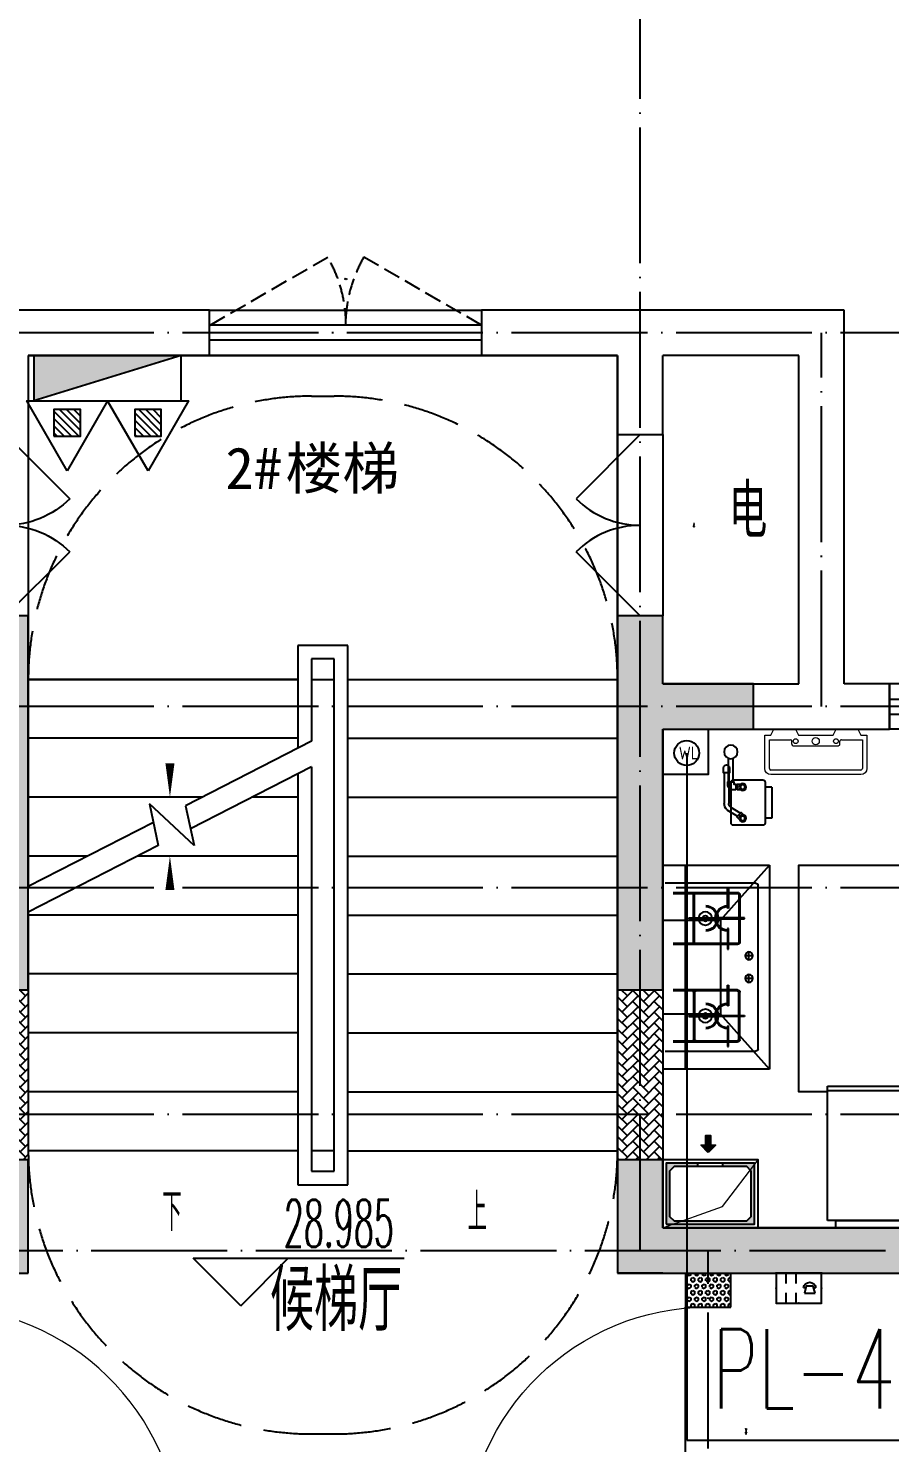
# Model space of a CAD drawing. Extents: x 27938 to 1507990, y 110129 to 923079.
# Drawn here: x 864117 to 867918, y 371475 to 377717 of the extents above; entities that cross this region are included whole.
import ezdxf
from ezdxf.enums import TextEntityAlignment as Align

# ---------------------------------------------------------------- set-up
doc = ezdxf.new("R2010")
doc.units = 0
doc.header["$LTSCALE"] = 1000
doc.header["$MEASUREMENT"] = 0
doc.linetypes.add('DASH', pattern=[0.35, 0.25, -0.1])
doc.linetypes.add('DOTE', pattern=[2.4200000000000004, 2, -0.2, 0.02, -0.2])
for name, color, linetype in [('AH-FURNITURE', 1, 'Continuous'), ('COLUMN', 9, 'Continuous'), ('DIM_ELEV', 3, 'Continuous'), ('DIM_SYMB', 3, 'Continuous'), ('DIM_餐饮排水', 31, 'Continuous'), ('DOTE', 1, 'Continuous'), ('EQUIP-安防', 3, 'Continuous'), ('EQUIP_消火栓', 7, 'Continuous'), ('EQUIP_消防', 7, 'Continuous'), ('IP-bath&kitchen-JOHNSON', 4, 'Continuous'), ('LVTRY', 6, 'Continuous'), ('PUB_HATCH', 8, 'Continuous'), ('PUB_TEXT', 4, 'Continuous'), ('STAIR', 2, 'Continuous'), ('VPIPE-中水', 122, 'Continuous'), ('VPIPE-餐饮排水', 41, 'P'), ('WALL', 9, 'Continuous'), ('WINDOW', 4, 'Continuous'), ('WINDOW_TEXT', 7, 'Continuous'), ('保温', 6, 'Continuous'), ('建筑-排气道', 9, 'Continuous')]:
    doc.layers.add(name, color=color, linetype=linetype)
doc.layers.add('平面-空调预留孔', color=173, linetype='Continuous', lineweight=15)
doc.layers.add('立面-洞口示意', color=152, linetype='Continuous', lineweight=13)
doc.styles.add('_TCH_DIM', font='SIMPLEX.shx', dxfattribs={"width": 0.7, "bigfont": 'GBCBIG.shx'})
doc.styles.add('_TCH_WINDOW', font='SIMPLEX.shx', dxfattribs={"width": 0.7, "height": 3.5, "bigfont": 'GBCBIG.shx'})
doc.styles.add('_TEL_DIM', font='SIMPLEX', dxfattribs={"width": 0.8, "height": 3.5, "bigfont": 'HZTXT'})
doc.styles.add('_TWT_SERIAL', font='SIMPLEX', dxfattribs={"width": 0.8, "height": 3.5, "bigfont": 'HZTXT'})
doc.styles.add('DIM_FONT', font='SIMPLEX.shx', dxfattribs={"width": 0.56})
doc.styles.get("Standard").update_dxf_attribs({"font": 'gbenor.shx', "bigfont": 'gbcbig.shx'})
doc.styles.add('黑体', font='simhei.ttf')
doc.linetypes.add('P', pattern='A,3,-0.2,["P",Standard,S=0.25,R=0,X=-0.1,Y=-0.115],-0.2', length=3.4)
pattern_1 = [(45, (0, 0), (0, 47.41575231924514), [100.584, -33.528]), (135, (23.70786, 23.70786), (3.05311331771918e-15, 47.41575231924513), [100.584, -33.528])]

# ---------------------------------------------------------------- blocks, each defined once
blk = doc.blocks.new('GDGDGDSDA')
at = {"layer": 'DOTE', "color": 0, "linetype": 'DOTE', "ltscale": 0.3}
for p, q in [((458234.8193122006, 370058.6020862635), (458234.8193122008, 376108.3318260653)), ((471334.8193115436, 374108.3318260653), (417334.819312298, 374108.3318260653)), ((459034.8193122006, 372458.3318262678), (459034.8193122008, 374108.3318260652)), ((471334.8193115436, 372458.3318262678), (417334.819312298, 372458.3318262678)), ((471334.8193115436, 371658.3318203397), (417334.819312298, 371658.3318203398)), ((471334.8193115436, 370658.3318268224), (417334.819312298, 370658.3318268225)), ((417334.819312298, 370058.602097323), (471334.8193115436, 370058.6020517343)), ((458534.8200549022, 368458.3318260834), (458534.8200551667, 370058.3318260844))]:
    blk.add_line(p, q, dxfattribs=at)
blk = doc.blocks.new('rtyg7uyhg')
at = {"layer": 'LVTRY', "color": 0}
for p, q in [((193590.3031336021, 45458.1133254503), (193590.3030643982, 45069.47696181395)), ((194234.6213208837, 45488.79502889935), (193620.9849572473, 45488.79513816872)), ((194265.3030643982, 45069.47684161765), (194265.3031336021, 45458.113205254)), ((193682.3485790417, 45406.97694542356), (193887.8216881326, 45406.97690883528)), ((193896.3984467548, 45429.87059594441), (193857.5823896687, 45326.26016876537)), ((193875.2965560293, 45316.03289288385), (193945.6178257855, 45401.45376218002)), ((193925.7802168131, 45440.40881343969), (193940.0533153456, 45432.16822680717)), ((194111.8940335871, 45406.97686893496), (194173.2576699507, 45406.97685800815)), ((193620.9848935069, 45130.84059271414), (193620.9849317512, 45345.61331998683)), ((193857.5823896687, 45326.26016876537), (193875.2965560293, 45316.03289288385)), ((194009.6212953876, 45345.61325078298), (194009.6212571432, 45130.84052351015)), ((194050.5303480524, 45130.84051622554), (194050.5303862967, 45345.61324349836)), ((194234.6212953876, 45345.61321071758), (194234.6212571432, 45130.84048344476)), ((193948.2576098526, 45069.47689807355), (193682.3485189436, 45069.47694542356)), ((194173.2576098526, 45069.47685800816), (194111.893973489, 45069.47686893508)), ((193620.9848771165, 45038.79513816872), (194234.621240753, 45038.79502889935))]:
    blk.add_line(p, q, dxfattribs=at)
for centre, radius in [((193866.4394935961, 45437.65873082454), 20.45454545454545), ((193989.1667663234, 45437.6587089707), 20.45454545454545), ((194070.9849481416, 45437.65869440146), 20.45454545454545), ((193815.3030944472, 45238.22692174855), 25.56818181818182), ((194137.4621853563, 45238.2268643822), 25.56818181818182)]:
    blk.add_circle(centre, radius, dxfattribs=at)
for centre, radius, start, end in [((193620.9849517839, 45458.11331998683), 30.68181818181818, 89.99998979807194, 179.9999897972382), ((193915.5529409315, 45422.69466753349), 20.45454545454545, 59.99998980057491, 159.4623117970261), ((194234.6213154203, 45458.11321071746), 30.68181818181818, 359.9999897972382, 89.99998979807194), ((193682.3485681149, 45345.61330905991), 61.36363636363636, 89.99998979807194, 179.9999897972382), ((193929.8260394641, 45414.45408090108), 20.45454545454545, 320.5376677968172, 59.99998980057491), ((193948.2576590239, 45345.6132617099), 61.36363636363636, 359.9999897972382, 89.99998979807194), ((194111.8940226603, 45345.61323257144), 61.36363636363636, 89.99998979807194, 179.9999897972382), ((194173.2576590239, 45345.6132216445), 61.36363636363636, 359.9999897972382, 89.99998979807194), ((193682.3485298705, 45130.84058178721), 61.36363636363636, 179.9999897972382, 269.9999897980719), ((193948.2576207797, 45130.8405344372), 61.36363636363636, 269.9999897980719, 359.9999897972382), ((194111.893984416, 45130.84050529861), 61.36363636363636, 179.9999897972382, 269.9999897980719), ((194173.2576207797, 45130.84049437181), 61.36363636363636, 269.9999897980719, 359.9999897972382), ((193620.9848825799, 45069.47695635049), 30.68181818181818, 179.9999897972382, 269.9999897980719), ((194234.6212462163, 45069.47684708112), 30.68181818181818, 269.9999897980719, 359.9999897972382)]:
    blk.add_arc(centre, radius, start, end, dxfattribs=at)
at = {"layer": 'LVTRY', "color": 0, "style": 'DIM_FONT', "width": 0.8, "flags": 9}
for tag in ['XSIZE', 'YSIZE']:
    blk.add_attdef(tag, (193927.8031388824, 45487.7665121054), '', height=0.5, rotation=89.99998979807198, dxfattribs=at)
blk = doc.blocks.new('A$C60D053AF')
at = {"layer": 'AH-FURNITURE', "color": 0}
for p, q in [((232.5000007597264, -89.99999966996256), (128.2842720070621, -89.99999966996256)), ((232.5000007597264, -109.9999996698461), (128.2842720075278, -109.9999996699626)), ((192.50000075961, -70.99998518347275), (327.5735938884318, -70.99998518347275)), ((192.50000075961, -90.99998518347275), (327.5735938884318, -90.99998518347275)), ((245.0000007597264, -129.4999851834727), (245.0000007597264, -122.4999996698461)), ((265.0000007597264, -129.4999851834727), (265.0000007597264, -122.4999996698461)), ((341.7157295121578, -96.85784955974668), (370.0190303710988, -143.1611504186876)), ((355.8578651358839, -82.71571393602062), (384.1611659948248, -129.0190147949615)), ((255.0000007597264, -280.9999851834727), (255.0000007597264, -250.9999851834727)), ((255.0000007597264, -280.9999851834727), (393.0000007597264, -280.9999851834727)), ((393.0000007597264, -280.9999851834727), (393.0000007597264, -250.9999851834727))]:
    blk.add_line(p, q, dxfattribs=at)
for points in [[(170.00000075961, -67.99998518347275, 1), (170.00000075961, -93.99998518358916), (192.50000075961, -93.99998518347275), (192.50000075961, -67.99998518347275)], [(234.0000007597264, -250.9999851834727), (414.0000007597264, -250.9999851834727, 0.4142135623730951), (424.0000007597264, -240.9999851834727), (424.0000007597264, -110.9999851834727, 0.4142135623730951), (414.0000007597264, -100.9999851834727), (234.0000007597264, -100.9999851834727, 0.4142135623730951), (224.0000007597264, -110.9999851834727), (224.0000007597264, -240.9999851834727, 0.4142135623730951)], [(268.0000007597264, -122.4999996698461), (268.0000007597264, -106.9999996698461, 0.4142135623724265), (248.0000007597264, -86.99999966984615), (232.5000007597264, -86.99999966984615), (232.50000075961, -112.9999996698461), (242.0000007597264, -112.9999996698461), (242.0000007597264, -122.4999996698461)], [(242.0000007597264, -151.9999851834727, 1), (268.0000007597264, -151.9999851834727), (268.0000007597264, -129.4999851834727), (242.0000007597264, -129.4999851834727)], [(383.8076126043452, -161.1923733388539, 1), (402.192388915224, -142.8075970279751), (386.2824863384012, -126.8976944513852), (367.8977100276388, -145.282470762264)]]:
    blk.add_lwpolyline(points, format="xyb", close=True, dxfattribs=at)
for centre, radius in [((100.0000007598428, -99.99999967066105), 30), ((255.0000007597264, -151.9999851834727), 15), ((255.0000007597264, -151.9999851834727), 10), ((393.0000007597264, -151.9999851834727), 15), ((393.0000007597264, -151.9999851834727), 10)]:
    blk.add_circle(centre, radius, dxfattribs=at)
for radius in [40, 20]:
    blk.add_arc((327.5735938884318, -110.9999851834727), radius, 45, 90, dxfattribs=at)
blk = doc.blocks.new('A-Kitchen-7')
at = {"layer": 'LVTRY', "color": 0}
for p, q in [((-518.6581278588565, 779.725278688129), (-7.244008776673581, 834.3051076843403)), ((-3.585880917788018, 810.5855355854728), (-515, 756.005706589378)), ((-29.12075551546877, 766.9560861630598), (-35.20590834700852, 806.4126680237241)), ((-7.244008776673581, 834.3051076843403), (-3.585880917788018, 810.5855355854728)), ((-515, 756.005706589378), (-518.6581278588565, 779.725278688129)), ((515, 756.005706589378), (-515, 756.005706589378)), ((-515, 756.005706589378), (-515, 40)), ((-485.6368437646597, 760.5342107040924), (-484.9384396369278, 756.005706589378)), ((-29.12075551543967, 766.9560861630598), (-112.0975807690556, 756.005706589378)), ((515, 780), (-5.820766091346741e-11, 780)), ((0, 756.005706589378), (-5.820766091346741e-11, 780)), ((515, 756.005706589378), (515, 780)), ((515, 40), (515, 756.005706589378)), ((-515, 40), (515, 40))]:
    blk.add_line(p, q, dxfattribs=at)
blk.add_lwpolyline([(-468.9430810984049, 40), (-468.9430810984049, 0), (468.9430810984049, 0), (468.9430810984632, 40)], close=True, dxfattribs=at)
blk = doc.blocks.new('*U41')
h = blk.add_hatch(color=0)
h.set_gradient(color1=(0, 0, 255), rotation=180, tint=1)
h.paths.add_polyline_path([(3.524958103184869e-15, -2.819966482547906e-15), (-6.350000000000009, -6.349999999999992), (-6.350000000000001, -2.159000000000014), (-15, -2.158999999999999), (-14.99999999999999, 2.159000000000044), (-6.349999999999993, 2.159000000000029), (-6.349999999999985, 6.350000000000009)])
at = {"color": 0, "linetype": 'Continuous'}
blk.add_lwpolyline([(3.524958103184869e-15, -2.819966482547906e-15), (-6.350000000000009, -6.349999999999992), (-6.350000000000001, -2.159000000000014), (-15, -2.158999999999999), (-14.99999999999999, 2.159000000000044), (-6.349999999999993, 2.159000000000029), (-6.349999999999985, 6.350000000000009)], close=True, dxfattribs=at)
blk = doc.blocks.new('sgrsefv')
at = {"layer": 'PUB_HATCH'}
blk.add_hatch(color=0, dxfattribs=at).paths.add_polyline_path([(1112933.294422049, 840916.328306399), (1112933.294422049, 840646.328306399), (1113073.294422049, 840646.328306399), (1113073.294422049, 840661.328306399), (1112968.294422049, 840661.328306399), (1112948.294422049, 840681.328306399), (1112948.294422049, 840881.328306399), (1112968.294422049, 840901.328306399), (1113288.294422049, 840901.328306399), (1113308.294422049, 840881.328306399), (1113308.294422049, 840681.328306399), (1113288.294422049, 840661.328306399), (1113183.294422049, 840661.328306399), (1113183.294422049, 840646.328306399), (1113323.294422049, 840646.328306399), (1113323.294422049, 840916.328306399)])
at = {"layer": 'LVTRY', "color": 0}
for p, q in [((1113073.294422049, 840661.328306399), (1113073.294422049, 840646.328306399)), ((1113183.294422049, 840661.328306399), (1113183.294422049, 840646.328306399))]:
    blk.add_line(p, q, dxfattribs=at)
for points in [[(1112918.294422049, 840931.328306399), (1113338.294422049, 840931.328306399), (1113338.294422049, 840631.328306399), (1112918.294422049, 840631.328306399)], [(1112933.294422049, 840916.328306399), (1113323.294422049, 840916.328306399), (1113323.294422049, 840646.328306399), (1112933.294422049, 840646.328306399)], [(1113288.294422049, 840661.328306399), (1112968.294422049, 840661.328306399), (1112948.294422049, 840681.328306399), (1112948.294422049, 840881.328306399), (1112968.294422049, 840901.328306399), (1113288.294422049, 840901.328306399), (1113308.294422049, 840881.328306399), (1113308.294422049, 840681.328306399), (1113288.294422049, 840661.328306399)]]:
    blk.add_lwpolyline(points, close=True, dxfattribs=at)
at = {"layer": '立面-洞口示意', "color": 0}
blk.add_lwpolyline([(1112918.294422049, 840931.328306399), (1113181.846359163, 840837.3789231421), (1113338.294422049, 840631.328306399)], dxfattribs=at)
at = {"layer": '建筑-排气道', "color": 8, "xscale": -5, "yscale": 5, "zscale": 5, "rotation": 270}
blk.add_blockref('*U41', (1113118.391369574, 840599.0160356248), dxfattribs=at)
blk = doc.blocks.new('FRSDFDGDGDRGDR')
at = {"layer": '平面-空调预留孔', "color": 0}
for p, q in [((699612.3179923807, 775043.9561356568), (699612.3179923807, 775441.1561356868)), ((699618.9179923869, 775447.756135683), (699746.3179923192, 775447.756135683)), ((699746.3179923192, 775447.756135683), (699746.3179923192, 775355.3561357355)), ((699719.9179922946, 775342.156135743), (699719.9179922946, 775142.9561356006)), ((699726.5179923008, 775348.7561357393), (699739.7179923131, 775348.7561357393)), ((699726.5179923008, 775136.3561356043), (699739.7179923131, 775136.3561356043)), ((699746.3179923192, 775129.7561356081), (699746.3179923192, 775037.3561356605)), ((699746.3179923192, 775037.3561356605), (699618.9179923869, 775037.3561356605))]:
    blk.add_line(p, q, dxfattribs=at)
blk.add_lwpolyline([(699766.1179923377, 775166.7161355871), (699792.5179923623, 775153.5161355946), (699792.5179923623, 775057.1561356493), (699766.1179923377, 775043.9561356568), (699766.1179923377, 775017.5561356718), (699618.9179923869, 775017.5561356718, -0.4142135623730951), (699592.5179923623, 775043.9561356568), (699592.5179923623, 775441.1561356868, -0.4142135623730951), (699618.9179923869, 775467.5561356718), (699766.1179923377, 775467.5561356718), (699766.1179923377, 775441.1561356868), (699792.5179923623, 775427.9561356943), (699792.5179923623, 775331.596135749), (699766.1179923377, 775318.3961357565)], format="xyb", close=True, dxfattribs=at)
for centre, radius in [((699739.7179923131, 775331.596135749), 10.55999999400228), ((699739.7179923131, 775243.1561357992), 15.83999999100342), ((699739.7179923131, 775153.5161355946), 10.55999999400228)]:
    blk.add_circle(centre, radius, dxfattribs=at)
for centre, radius, start, end in [((699618.917992382, 775441.1561356819), 6.600000001199078, 89.99999995997936, 179.9999999533093), ((699726.5179922959, 775342.1561357381), 6.600000001199078, 89.99999995997936, 179.9999999533093), ((699739.717992318, 775355.3561357405), 6.600000001206354, 269.9999999599793, 359.9999999533093), ((699726.5179922959, 775142.9561356056), 6.600000001199078, 180.0000000400206, 270.0000000533608), ((699739.717992318, 775129.7561356032), 6.600000001206354, 4.002063966804346e-08, 90.00000005336085), ((699618.917992382, 775043.9561356618), 6.600000001199078, 180.0000000400206, 270.0000000533608)]:
    blk.add_arc(centre, radius, start, end, dxfattribs=at)
blk = doc.blocks.new('GDGDRGDRGRD')
at = {"layer": 'LVTRY', "color": 0}
for p, q in [((430080.5498987493, 371515.3769317719), (429864.6097976839, 371758.3326651105)), ((430334.8192843065, 371758.3326651105), (429864.6097976839, 371758.3326651105)), ((429864.6097976839, 371758.3326651105), (429864.6097976839, 370858.3326651105)), ((430234.8192843063, 370858.3326651105), (430234.8192843063, 371758.3326651105)), ((429914.8192843065, 370948.3326651105), (429914.8192843065, 371668.3326651105)), ((429924.8192843065, 371678.3326651105), (430324.8192843065, 371678.3326651106)), ((430045.069284306, 371658.3326651107), (430045.069284306, 371568.3326651106)), ((430049.569284306, 371658.3326651107), (430045.069284306, 371658.3326651107)), ((430049.569284306, 371568.3326651106), (430049.569284306, 371658.3326651107)), ((430234.8192843063, 371668.3326651106), (430234.819284306, 370948.3326651105)), ((429994.8192843065, 371628.3326651106), (429994.8192843065, 371418.3326651106)), ((429999.8192843065, 371628.3326651106), (429999.8192843065, 371418.3326651106)), ((430289.8192843065, 371638.3326651107), (430004.8192843065, 371638.3326651106)), ((430289.8192843065, 371633.3326651107), (430004.8192843065, 371633.3326651106)), ((430194.8192843063, 371418.3326651106), (430194.8192843063, 371628.3326651107)), ((430199.8192843063, 371418.3326651106), (430199.8192843063, 371628.3326651107)), ((430045.069284306, 371568.3326651106), (430049.569284306, 371568.3326651106)), ((429974.8192843067, 371525.5826651108), (430102.3192843067, 371525.5826651108)), ((429974.8192843067, 371521.0826651108), (429974.8192843067, 371525.5826651108)), ((430102.3192843067, 371521.0826651108), (429974.8192843067, 371521.0826651108)), ((430045.069284306, 371388.3326651105), (430045.069284306, 371478.3326651106)), ((430045.069284306, 371478.3326651106), (430049.569284306, 371478.3326651106)), ((430049.569284306, 371478.3326651106), (430049.569284306, 371388.3326651105)), ((430334.8192843065, 371515.3769317719), (430080.5498987493, 371515.3769317719)), ((430080.5498987493, 371515.3769317719), (430080.5498987493, 371100.2783888946)), ((430219.819284306, 371525.5826651108), (430092.319284306, 371525.5826651108)), ((430092.319284306, 371525.5826651108), (430092.319284306, 371521.0826651108)), ((430092.319284306, 371521.0826651108), (430219.819284306, 371521.0826651108)), ((430102.3192843067, 371525.5826651108), (430102.3192843067, 371521.0826651108)), ((430219.819284306, 371521.0826651108), (430219.819284306, 371525.5826651108)), ((430234.8192843063, 371100.2783888946), (430234.8192843063, 371515.3769317719)), ((430004.8192843065, 371413.3326651106), (430289.8192843065, 371413.3326651106)), ((430004.8192843065, 371408.3326651106), (430289.8192843065, 371408.3326651106)), ((429935.4224806934, 371358.3326651105), (429974.2160879209, 371358.3326651105)), ((429954.8192843065, 371338.9358614974), (429954.8192843065, 371377.7294687249)), ((430049.569284306, 371388.3326651105), (430045.069284306, 371388.3326651105)), ((429954.8192843065, 371238.9358614974), (429954.8192843065, 371277.7294687249)), ((429935.4224806934, 371258.3326651105), (429974.2160879209, 371258.3326651105)), ((430045.069284306, 371228.3326651105), (430045.069284306, 371138.3326651105)), ((430049.569284306, 371228.3326651105), (430045.069284306, 371228.3326651105)), ((430049.569284306, 371138.3326651105), (430049.569284306, 371228.3326651105)), ((429994.8192843065, 370988.3326651105), (429994.8192843065, 371198.3326651105)), ((429999.8192843065, 370988.3326651105), (429999.8192843065, 371198.3326651105)), ((430004.8192843065, 371208.3326651105), (430289.8192843065, 371208.3326651105)), ((430004.8192843065, 371203.3326651105), (430289.8192843065, 371203.3326651105)), ((430194.8192843063, 371198.3326651105), (430194.8192843063, 370988.3326651104)), ((430199.8192843063, 371198.3326651105), (430199.8192843063, 370988.3326651104)), ((429864.6097976839, 370858.3326651105), (430080.5498987493, 371100.2783888946)), ((430102.3192843067, 371095.5826651102), (429974.8192843067, 371095.5826651102)), ((429974.8192843067, 371095.5826651102), (429974.8192843067, 371091.0826651102)), ((429974.8192843067, 371091.0826651102), (430102.3192843067, 371091.0826651102)), ((430045.069284306, 371138.3326651105), (430049.569284306, 371138.3326651105)), ((430080.5498987493, 371100.2783888946), (430334.8192843065, 371100.2783888946)), ((430092.319284306, 371091.0826651102), (430092.319284306, 371095.5826651102)), ((430092.319284306, 371095.5826651102), (430219.819284306, 371095.5826651102)), ((430219.819284306, 371091.0826651102), (430092.319284306, 371091.0826651102)), ((430102.3192843067, 371091.0826651102), (430102.3192843067, 371095.5826651102)), ((430219.819284306, 371095.5826651102), (430219.819284306, 371091.0826651102)), ((430045.069284306, 370958.3326651105), (430045.069284306, 371048.3326651105)), ((430045.069284306, 371048.3326651105), (430049.569284306, 371048.3326651105)), ((430049.569284306, 371048.3326651105), (430049.569284306, 370958.3326651105)), ((430289.8192843065, 370983.3326651104), (430004.8192843065, 370983.3326651105)), ((430289.8192843065, 370978.3326651104), (430004.8192843065, 370978.3326651105)), ((430324.8192843063, 370938.3326651105), (429924.8192843065, 370938.3326651105)), ((430049.569284306, 370958.3326651105), (430045.069284306, 370958.3326651105)), ((429864.6097976839, 370858.3326651105), (430334.8192843065, 370858.3326651105))]:
    blk.add_line(p, q, dxfattribs=at)
blk.add_lwpolyline([(429608.8200653884, 370758.3318186465), (429734.819284306, 370758.3318186465), (429734.8192843065, 371758.3324083135), (427634.8193110233, 371758.3326651104)], dxfattribs=at)
for centre, radius in [((430147.3192843065, 371523.3326651106), 29.7), ((430147.3192843065, 371523.3326651106), 11.7), ((429954.8192843065, 371358.3326651105), 16.99680361435897), ((429954.8192843065, 371258.3326651105), 16.99680361435897), ((430147.3192843065, 371093.3326651105), 29.7), ((430147.3192843065, 371093.3326651105), 11.7)]:
    blk.add_circle(centre, radius, dxfattribs=at)
for centre, radius, start, end in [((429924.8192843065, 371668.3326651105), 10, 90, 180), ((430224.8192843063, 371668.3326651106), 10, 0, 90), ((430004.8192843065, 371628.3326651106), 10, 90, 180), ((430004.8192843065, 371628.3326651106), 5, 90, 180), ((430189.8192843063, 371628.3326651107), 10, 0, 90), ((430189.8192843063, 371628.3326651107), 5, 0, 90), ((430047.3192843063, 371523.3326651106), 56.7, 2.274239184178576, 87.72576081585424), ((430047.3192843063, 371523.3326651106), 52.2, 2.470411041650347, 87.52958895835897), ((430147.3192843065, 371523.3326651106), 56.7, 92.27423918414576, 177.7257608158206), ((430147.3192843065, 371523.3326651106), 52.2, 92.47041104164106, 177.5295889583496), ((430047.3192843063, 371523.3326651106), 56.7, 272.2742391841458, 357.7257608158206), ((430047.3192843063, 371523.3326651106), 52.2, 272.4704110416411, 357.5295889583505), ((430147.3192843065, 371523.3326651106), 56.7, 182.2742391841786, 267.7257608158542), ((430147.3192843065, 371523.3326651106), 52.2, 182.4704110416495, 267.5295889583589), ((430004.8192843065, 371418.3326651106), 10, 180, 270), ((430004.8192843065, 371418.3326651106), 5, 180, 270), ((430189.8192843063, 371418.3326651106), 5, 270, 0), ((430189.8192843063, 371418.3326651106), 10, 270, 0), ((430004.8192843065, 371198.3326651105), 10, 90, 180), ((430004.8192843065, 371198.3326651105), 5, 90, 180), ((430189.8192843063, 371198.3326651105), 10, 0, 90), ((430189.8192843063, 371198.3326651105), 5, 0, 90), ((430047.3192843063, 371093.3326651105), 56.7, 2.274239184178576, 87.72576081585424), ((430047.3192843063, 371093.3326651105), 52.2, 2.470411041650347, 87.52958895835897), ((430047.3192843063, 371093.3326651105), 56.7, 272.2742391841458, 357.7257608158206), ((430047.3192843063, 371093.3326651105), 52.2, 272.4704110416411, 357.5295889583505), ((430147.3192843065, 371093.3326651105), 56.7, 92.27423918414576, 177.7257608158206), ((430147.3192843065, 371093.3326651105), 56.7, 182.2742391841786, 267.7257608158542), ((430147.3192843065, 371093.3326651105), 52.2, 92.47041104164106, 177.5295889583496), ((430147.3192843065, 371093.3326651105), 52.2, 182.4704110416495, 267.5295889583589), ((430004.8192843065, 370988.3326651105), 10, 180, 270), ((430004.8192843065, 370988.3326651105), 5, 180, 270), ((430189.8192843063, 370988.3326651104), 5, 270, 0), ((430189.8192843063, 370988.3326651104), 10, 270, 0), ((429924.8192843065, 370948.3326651105), 10, 180, 270), ((430224.819284306, 370948.3326651105), 10, 270, 0)]:
    blk.add_arc(centre, radius, start, end, dxfattribs=at)
at = {"color": 8, "xscale": -1, "rotation": 270}
blk.add_blockref('FRSDFDGDGDRGDR', (-345582.7355588751, -327434.1861710575), dxfattribs=at)
at = {"color": 8}
for name, p, rotation in [('A$C60D053AF', (430134.8190180612, 372358.3312170932), 270), ('sgrsefv', (1543253.11384424, 1211089.928272285), 180)]:
    blk.add_blockref(name, p, dxfattribs=dict(at, rotation=rotation))
at = {"color": 8, "xscale": -1}
blk.add_blockref('rtyg7uyhg', (622599.6224451121, 326769.5373516738), dxfattribs=at)
at = {"layer": 'LVTRY', "color": 8, "extrusion": (0, 0, -1), "xscale": -0.7999999999883585, "yscale": 0.7999999999883585, "zscale": -0.7999999999883585}
blk.add_blockref('A-Kitchen-7', (-429196.8200653944, 370158.6015610829), dxfattribs=at)
blk = doc.blocks.new('GFDGFSDFGD')
at = {"layer": 'PUB_HATCH'}
for points in [[(456616.6242655183, 374623.7242225614), (456616.6242654981, 373473.7248242935), (456816.624265223, 373473.7248242934), (456816.6242654804, 375123.7248242187), (456616.624265801, 375123.7248242187), (456616.6242662019, 374823.7242225614), (456216.6242662019, 374823.7242225614), (456216.6242662019, 374623.7242225614)], [(459616.6248536643, 374623.7242225614), (460016.6248529807, 374623.7242225614), (460016.6248529807, 374823.7242225614), (459616.6248529807, 374823.7242225614), (459616.6248533645, 375123.7248241485), (459416.6248537279, 375123.7248241486), (459416.6248539787, 373473.7248243818), (459616.6248536407, 373473.7248243819)], [(454816.4091137983, 372423.1719372816), (454816.6251555523, 372223.9949703271), (456816.6213764995, 372223.9953519432), (456816.6237901542, 372723.9945990114), (456616.6241849233, 372723.9945462113), (456616.6244225956, 372423.9929713549), (455016.6257646407, 372423.9946691427)], [(461416.8400053843, 372423.1719372816), (461216.6233545418, 372423.9946691427), (459616.624696587, 372423.9929713549), (459616.6249342076, 372723.9945463392), (459416.6253290299, 372723.9945991393), (459416.627742683, 372223.9953519432), (461416.6239636303, 372223.9949703271)]]:
    blk.add_hatch(color=256, dxfattribs=at).paths.add_polyline_path(points)
at = {"layer": 'COLUMN', "color": 6}
for p, q in [((456816.6242654804, 375123.7248242187), (456616.624265801, 375123.7248242187)), ((456816.624265223, 373473.7248242934), (456816.6242654804, 375123.7248242187)), ((459616.6248533645, 375123.7248241485), (459416.6248537279, 375123.7248241486)), ((459416.6248537279, 375123.7248241486), (459416.6248539787, 373473.7248243818)), ((459616.6248529807, 374823.7242225614), (459616.6248533645, 375123.7248241485)), ((460016.6248529807, 374823.7242225614), (459616.6248529807, 374823.7242225614)), ((460016.6248529807, 374623.7242225614), (460016.6248529807, 374823.7242225614)), ((459616.6248536643, 374623.7242225614), (460016.6248529807, 374623.7242225614)), ((459616.6248536407, 373473.7248243819), (459616.6248536643, 374623.7242225614)), ((456616.6242654981, 373473.7248242935), (456816.624265223, 373473.7248242934)), ((459416.6248539787, 373473.7248243818), (459616.6248536407, 373473.7248243819)), ((456816.6237901542, 372723.9945990114), (456616.6241849233, 372723.9945462113)), ((456816.6213764995, 372223.9953519432), (456816.6237901542, 372723.9945990114)), ((459616.6249342076, 372723.9945463392), (459416.6253290299, 372723.9945991393)), ((459416.6253290299, 372723.9945991393), (459416.627742683, 372223.9953519432)), ((459616.624696587, 372423.9929713549), (459616.6249342076, 372723.9945463392)), ((461216.6233545418, 372423.9946691427), (459616.624696587, 372423.9929713549)), ((454816.6251555523, 372223.9949703271), (456816.6213764995, 372223.9953519432)), ((459416.627742683, 372223.9953519432), (461416.6239636303, 372223.9949703271))]:
    blk.add_line(p, q, dxfattribs=at)
blk = doc.blocks.new('GDFGDGRD')
at = {"layer": '保温', "linetype": 'ByBlock', "ltscale": 10}
h = blk.add_hatch(dxfattribs=at)
h.set_pattern_fill('AR-HBONE', color=251, scale=55)
h.set_pattern_definition(pattern_1)
h.paths.add_polyline_path([(431616.5779368667, 372723.9109038315), (431816.5779205575, 372723.9109038315), (431816.6776084994, 373473.7241241197), (431616.6776248086, 373473.7243207647)])
h = blk.add_hatch(dxfattribs=at)
h.set_pattern_fill('AR-HBONE', color=251, scale=55)
h.set_pattern_definition(pattern_1)
h.paths.add_polyline_path([(434616.5794823848, 372723.9109038315), (434416.579498694, 372723.9109038315), (434416.4798107521, 373473.7241241197), (434616.4797944429, 373473.7243207647)])
at = {"layer": '保温', "linetype": 'Continuous', "ltscale": 10}
h = blk.add_hatch(dxfattribs=at)
h.set_pattern_fill('HEX', color=251, scale=10, angle=90, style=0)
h.set_pattern_definition([(90, (0, 0), (-16.49778, 1.010197673501861e-15), [9.525, -19.05]), (210, (0, 0), (8.248889999999996, -14.28749658604684), [9.525, -19.05]), (150, (5.83238038093927e-16, 9.525), (-8.248890000000003, -14.28749658604684), [9.525, -19.05])])
h.paths.add_polyline_path([(431316.5779580405, 372073.7248388497), (431516.5779417312, 372073.7248388497), (431516.6768560584, 372223.7247332454), (431316.6768723676, 372223.7249298903)])
blk = doc.blocks.new('$TwtSys$00000434')
for p, q in [((-0.5, 0.5), (-0.5, -0.5)), ((-0.5, -0.5), (0.5, 0.5)), ((0.5, 0.5), (-0.5, 0.5)), ((0.5, -0.5), (0.5, 0.5)), ((-0.5, -0.5), (0.5, -0.5))]:
    blk.add_line(p, q)
blk.add_solid([(0.5, -0.5), (0.5, 0.5), (-0.5, -0.5)])
blk = doc.blocks.new('$TwtSys$00000546')
h = blk.add_hatch()
h.set_pattern_fill('ANSI31', color=1, scale=200, style=0)
h.set_pattern_definition([(45, (-38543.80223862439, -6670.830405693208), (-17.67766952966369, 17.67766952966369), [])])
h.paths.add_polyline_path([(-64.92232553117356, 173.7449990885525), (64.922325531159, 173.7449990885525), (64.922325531159, 43.90034802621994), (-64.92232553117356, 43.90034802621994)])
at = {"color": 1}
for points in [[(0, 343.6163707387423), (-198.3870041439732, 0), (198.3870041439732, 0)], [(-64.92232553117356, 173.7449990885525), (64.922325531159, 173.7449990885525), (64.922325531159, 43.90034802621994), (-64.92232553117356, 43.90034802621994)]]:
    blk.add_lwpolyline(points, close=True, dxfattribs=at)
blk = doc.blocks.new('$equip$00002628')
at = {"linetype": 'Continuous'}
for p, q in [((-0.624999999998181, 0.4150000000045111), (0.625000000001819, 0.4150000000045111)), ((-0.624999999998181, -0.4150000000045111), (-0.624999999998181, 0.4150000000045111)), ((0.07074779736467462, 0.1292446097322681), (0.07074779736467462, 0.4150000000045111)), ((0.3500291924156045, 0.1292446097322681), (0.3500291924156045, 0.4150000000045111)), ((0.625000000001819, 0.4150000000045111), (0.625000000001819, -0.4150000000045111)), ((-0.4717313354612998, 0.009603462141967611), (-0.4090194958534994, 0.009603462141967611)), ((-0.4457289298279647, -0.1375965378647379), (-0.3945289298262651, 0.05760346212991863)), ((-0.3945289298262651, 0.05760346212991863), (-0.3945289298262651, 0.05760346212991863)), ((-0.3945289298262651, 0.05760346212991863), (-0.2057289298081741, 0.05760346212991863)), ((-0.2057289298081741, 0.05760346212991863), (-0.1545289298064745, -0.1375965378647379)), ((-0.1912383637663879, 0.009603462141967611), (-0.1285265242022433, 0.009603462141967611)), ((-0.1545289298064745, -0.1375965378647379), (-0.4457289298279647, -0.1375965378647379)), ((0.07074779736467462, -0.4150000000045111), (0.07074779736467462, -0.1292446097468201)), ((0.3500291924156045, -0.4150000000045111), (0.3500291924156045, -0.1292446097468201)), ((0.625000000001819, -0.4150000000045111), (-0.624999999998181, -0.4150000000045111))]:
    blk.add_line(p, q, dxfattribs=at)
at = {"const_width": 0.05}
blk.add_lwpolyline([(-0.624999999998181, 0.4150000000045111), (0.625000000001819, 0.4150000000045111), (0.625000000001819, -0.4150000000045111), (-0.624999999998181, -0.4150000000045111), (-0.624999999998181, 0.4150000000045111), (0.625000000001819, 0.4150000000045111)], dxfattribs=at)
at = {"linetype": 'Continuous'}
blk.add_arc((-0.3001289298244956, -0.01143547351603047), 0.1728873113639825, 6.989740462788838, 173.0102595372112, dxfattribs=at)
for p in [(1.818989403545856e-12, 0.4150000000045111), (-0.624999999998181, 0), (0.625000000001819, -3.637978807091713e-12), (1.818989403545856e-12, -0.4150000000045111)]:
    blk.add_point(p)
at = {"color": 7, "style": '_TEL_DIM', "flags": 1}
blk.add_attdef('A', text='', height=2.5e-05, dxfattribs=at).set_placement((1.818989403545856e-12, 0), align=Align.MIDDLE_CENTER)
blk = doc.blocks.new('GHFHFHTFHCSDCS')
at = {"layer": 'EQUIP-安防', "xscale": -160, "yscale": 160, "zscale": 160}
blk.add_blockref('$equip$00002628', (460216.5779490121, 372157.3248316622), dxfattribs=at)
blk = doc.blocks.new('$DorLib2D$00000001')
for p, q in [((0.45, 0.9750000000000001), (0.5000000000000002, 0.9750000000000001)), ((0.45, 0), (0.45, 0.9750000000000001)), ((0.5, 0), (0.5, 0.9750000000000001)), ((0.5, 0), (0.45, 0))]:
    blk.add_line(p, q)
at = {"lineweight": 13}
blk.add_arc((0.475, 0), 0.975, 91.4692835813538, 180, dxfattribs=at)
blk = doc.blocks.new('$WINLIB2D$00000001')
at = {"color": 0}
for points in [[(-0.4999999999999964, 0.5000000000000142), (-0.4999999999999964, -0.4999999999999858)], [(-0.4999999999999964, 0.5000000000000142), (0.5000000000000036, 0.5000000000000142)], [(0.5000000000000036, -0.4999999999999858), (0.5000000000000036, 0.5000000000000142)], [(0.5000000000000036, 0.1666666666666714), (-0.4999999999999964, 0.1666666666666714)], [(0.5000000000000036, -0.1666666666666572), (-0.4999999999999964, -0.1666666666666572)], [(-0.4999999999999964, -0.4999999999999858), (0.5000000000000036, -0.4999999999999858)]]:
    blk.add_lwpolyline(points, dxfattribs=at)
blk = doc.blocks.new('$DorLib2D$00000116')
at = {"color": 0}
for p, q in [((-0.4999999999999929, 7.105427357601002e-15), (-0.146446609406766, 0.353553390593234)), ((0.5000000000000071, 7.105427357601002e-15), (0.1464466094067731, 0.353553390593234))]:
    blk.add_line(p, q, dxfattribs=at)
for centre, radius, start, end in [((-0.4999999999984652, 4.831690603168681e-13), 0.4999999999984674, 0, 45), ((0.4999999999977511, 9.059419880941277e-13), 0.4999999999976598, 135, 180)]:
    blk.add_arc(centre, radius, start, end, dxfattribs=at)

msp = doc.modelspace()

# ---------------------------------------------------------------- linework, layer by layer
at = {"layer": 'DIM_ELEV', "color": 8}
for p, q in [((865053.698457774, 372079.820869793), (864843.698457774, 372289.820869793)), ((864843.698457774, 372289.820869793), (865774.5871192901, 372289.820869793)), ((865053.698457774, 372079.820869793), (865263.698457774, 372289.820869793))]:
    msp.add_line(p, q, dxfattribs=at)
at = {"layer": 'DIM_SYMB', "color": 8}
for points in [[(866091.5787047002, 372633.7248314054, 0, 0, 0), (866091.5787047002, 375558.7248314054, 0, 0, 0), (864741.5787047002, 375558.7248314054, 0, 0, 0), (864741.5787047002, 374323.7248314054, 0, 40.00000000000001, 0), (864741.5787047002, 374473.7248314054, 0, 0, 0)], [(864741.5787047002, 372633.7248314054, 0, 0, 0), (864741.5787047002, 374063.7248314054, 0, 40.00000000000001, 0), (864741.5787047002, 373913.7248314054, 0, 0, 0)]]:
    msp.add_lwpolyline(points, format="xyseb", dxfattribs=at)
at = {"layer": 'DIM_餐饮排水'}
for p, q in [((867021.7723154249, 374518.7254283144), (867021.7723154249, 371486.5872617264)), ((867021.7723154249, 371486.5872617264), (868047.9221777744, 371486.5872617264))]:
    msp.add_line(p, q, dxfattribs=at)
at = {"layer": 'IP-bath&kitchen-JOHNSON', "color": 8}
msp.add_lwpolyline([(867116.579012278, 374623.7264426592), (867116.5790122721, 374423.7264425828), (866916.5790122637, 374423.7264425828)], dxfattribs=at)
at = {"layer": 'STAIR', "color": 8}
for p, q in [((866716.5787047002, 376273.7248314054), (864116.5787047002, 376273.7248314054)), ((864116.5787047002, 376273.7248314054), (864116.5787047002, 374843.7248314054)), ((866716.5787047002, 374843.7248314054), (866716.5787047002, 376273.7248314054)), ((865526.5787047024, 374993.7248313904), (865306.5787047024, 374993.7248313904)), ((865306.5787047024, 374993.7248313904), (865306.5787047057, 374539.8829328909)), ((865526.5787047024, 372613.7248313904), (865526.5787047024, 374993.7248313904)), ((865466.5787047024, 374933.7248313904), (865366.5787047024, 374933.7248313904)), ((865366.5787047024, 374933.7248313904), (865366.578704726, 374570.6749472585)), ((865466.5787047024, 372673.7248313904), (865466.5787047024, 374933.7248313904)), ((864116.5787047002, 374843.7248314054), (864116.5787047166, 373929.1746482297)), ((865306.5787047057, 374843.7248313965), (864116.5787047002, 374843.7248314054)), ((864116.5787047002, 374843.7248314054), (865306.5787047058, 374843.7248313787)), ((865366.5787047002, 374843.7248314054), (865366.5787046873, 374570.6749472387)), ((865366.578704726, 374843.7248313786), (865466.5787046988, 374843.7248314021)), ((865466.5787047002, 372763.7248314054), (865466.5787047002, 374843.7248314054)), ((865526.5787046801, 374843.7248313965), (866716.5787047002, 374843.7248314054)), ((865526.5787046801, 374843.7248314021), (866716.5787047002, 374843.7248314054)), ((866716.5787047002, 372763.7248314054), (866716.5787047002, 374843.7248314054)), ((865306.5787047057, 374583.7248314453), (864116.5787047002, 374583.7248314054)), ((865366.5787046873, 374570.6749472495), (864810.5955720058, 374285.3442705172)), ((865526.5787046801, 374583.7248314453), (866716.5787047002, 374583.7248314054)), ((865366.5787046873, 374458.2750146323), (864832.4150732338, 374184.1421111521)), ((865306.5787047058, 374427.4830002957), (865306.5787047024, 372613.7248313904)), ((865366.5787046873, 374458.2750146434), (865366.5787047002, 372763.7248314054)), ((865366.578704726, 374458.2750146633), (865366.5787047024, 372673.7248313904)), ((864885.3822887251, 374323.7248314223), (864116.5787047002, 374323.7248314054)), ((864848.2018208401, 374110.9207789403), (864650.9542060894, 374293.7858140686)), ((864650.9542060894, 374293.7858140686), (864690.3165837565, 374111.2171323526)), ((864810.5955720058, 374285.3442705172), (864848.2018208401, 374110.9207789403)), ((865306.5787047057, 374323.7248313965), (865104.3999819926, 374323.7248314206)), ((865526.5787046801, 374323.7248313965), (866716.5787047002, 374323.7248314054)), ((864668.4970825281, 374212.4192917194), (864116.5787047165, 373929.1746481943)), ((864690.3165837565, 374111.2171323526), (864116.5787047166, 373816.7747155626)), ((864378.7574272939, 374063.7248313759), (864116.5787047002, 374063.7248314054)), ((865306.5787047057, 374063.7248313965), (864597.7751206593, 374063.7248313743)), ((865526.5787046801, 374063.7248313965), (866716.5787047002, 374063.7248314054)), ((864116.5787047166, 373816.7747155863), (864116.5787047002, 372763.7248314054)), ((865306.5787047057, 373803.7248313965), (864116.5787047002, 373803.7248314054)), ((865526.5787046801, 373803.7248313965), (866716.5787047002, 373803.7248314054)), ((865306.5787047057, 373543.7248313965), (864116.5787047002, 373543.7248314054)), ((865526.5787046801, 373543.7248313965), (866716.5787047002, 373543.7248314054)), ((865306.5787047057, 373283.7248314453), (864116.5787047002, 373283.7248314054)), ((865526.5787046801, 373283.7248313965), (866716.5787047002, 373283.7248314054)), ((865306.5787047057, 373023.7248313965), (864116.5787047002, 373023.7248314054)), ((865526.5787046801, 373023.7248313965), (866716.5787047002, 373023.7248314054)), ((865306.5787047057, 372763.7248314453), (864116.5787047002, 372763.7248314054)), ((865466.5787047002, 372763.7248314054), (865366.5787047002, 372763.7248314054)), ((865526.5787046801, 372763.7248314453), (866716.5787047002, 372763.7248314054)), ((865366.5787047024, 372673.7248313904), (865466.5787047024, 372673.7248313904)), ((865306.5787047024, 372613.7248313904), (865526.5787047024, 372613.7248313904))]:
    msp.add_line(p, q, dxfattribs=at)
at = {"layer": 'STAIR', "color": 8, "linetype": 'DASH'}
for points in [[(864116.5787046779, 374843.7248313978, -0.4142135623699036), (865366.5787046779, 376093.7248313842), (865466.5787046899, 376093.7248313842, -0.4142135623699035), (866716.5787046899, 374843.7248313978)], [(864116.5787067037, 372763.7303065225, 0.4142135623699036), (865366.5787067037, 371513.7303065361), (865466.5787067157, 371513.7303065361, 0.4142135623699035), (866716.5787067157, 372763.7303065225)]]:
    msp.add_lwpolyline(points, format="xyb", dxfattribs=at)
at = {"layer": 'VPIPE-中水', "color": 8, "linetype": 'Continuous'}
msp.add_circle((867021.7723395141, 374518.7264443747), 55, dxfattribs=at)
at = {"layer": 'VPIPE-餐饮排水'}
msp.add_circle((867021.7723154249, 374518.7254283144), 55, dxfattribs=at)
at = {"layer": 'WALL', "color": 8}
for p, q in [((864916.57870018, 376473.7248315216), (864016.5787024364, 376473.7248315334)), ((864916.57870018, 376273.7248315315), (864916.57870018, 376473.7248315216)), ((866816.5787046967, 376473.7248315334), (866116.57870018, 376473.7248315216)), ((866116.57870018, 376473.7248315216), (866116.57870018, 376273.7248315315)), ((867716.5776924765, 376473.7248315411), (866816.5787069654, 376473.7248315334)), ((867716.577693784, 374823.7248315992), (867716.5776924765, 376473.7248315411)), ((864116.5787024318, 376273.7248315305), (864916.57870018, 376273.7248315315)), ((866116.57870018, 376273.7248315315), (866716.5787222775, 376273.7248315304)), ((866716.5787222775, 376273.7248315304), (866716.5787837957, 375923.7257306399)), ((867516.5776926506, 376273.7248315362), (866916.5787222651, 376273.7248315362)), ((866916.5787837973, 375923.7257657906), (866916.5787222651, 376273.7248315362)), ((867516.5776937995, 374823.7248315968), (867516.5776926506, 376273.7248315362)), ((866716.5787837957, 375923.7257306399), (866916.5787837973, 375923.7257657906)), ((866916.5789244003, 375123.7257657907), (866716.5789243958, 375123.7257306399)), ((866716.5789243958, 375123.7257306399), (866716.5789946902, 374723.7248141607)), ((866916.5789771078, 374823.7248316977), (866916.5789244003, 375123.7257657907)), ((866916.5789771078, 374823.7248316977), (867516.5776937995, 374823.7248315968)), ((867916.5777002287, 374823.7248315958), (867716.577693784, 374823.7248315992)), ((867916.5777002414, 374623.7248316464), (867916.5777002287, 374823.7248315958)), ((866716.5789946902, 374723.7248141607), (866716.5794164513, 372323.9950717927)), ((866916.5790122591, 374623.724831695), (867616.5776956443, 374623.7248316015)), ((866916.5790122591, 374623.724831695), (866916.5793988854, 372423.9050434832)), ((867616.5787027586, 374623.7248316015), (867916.5777002414, 374623.7248316464)), ((866916.5793988854, 372423.9050434832), (867116.66955015, 372423.7247909754)), ((867116.5794644699, 372423.7248315525), (868516.5779584362, 372423.7248316292)), ((866716.5794164513, 372323.9950717927), (866716.5794340266, 372223.99531532)), ((866916.5794340266, 372223.9953504708), (866716.5794340266, 372223.99531532)), ((866916.579433779, 372223.9049622793), (866916.5794340266, 372223.9953504708)), ((866916.579433779, 372223.9049622793), (867016.5794644747, 372223.8148765418)), ((867016.5794644747, 372223.8148765418), (867016.5794644825, 372073.7248388972)), ((867216.5794644566, 372073.7248388641), (867216.5794644715, 372223.7248315323)), ((867216.5794644715, 372223.7248315323), (868716.5779583824, 372223.7248316368)), ((867016.5794644825, 372073.7248388972), (867216.5794644566, 372073.7248388641))]:
    msp.add_line(p, q, dxfattribs=at)
at = {"layer": 'WINDOW', "color": 8}
for p, q in [((866716.5787837857, 375923.7257306796), (866716.5789243886, 375123.7257306796)), ((866916.5787837857, 375923.7257658304), (866916.5789243886, 375123.7257658304)), ((867016.5794642533, 370973.7248388656), (867016.5794644351, 372073.7248388656))]:
    msp.add_line(p, q, dxfattribs=at)
at = {"layer": 'WINDOW', "color": 8, "linetype": 'DASH', "ltscale": 0.3}
for points in [[(864918.4319251013, 376407.0581648668), (865438.0473568017, 376707.0583590325, -0.1316523369510079), (865518.4319250517, 376407.0586872202)], [(866116.5787001684, 376407.0581648668), (865596.963268468, 376707.0583590325, 0.1316523369510079), (865516.578700218, 376407.0586872202)]]:
    msp.add_lwpolyline(points, format="xyb", dxfattribs=at)

# ---------------------------------------------------------------- block references
at = {"color": 8}
for name, p in [('GFDGFSDFGD', (407300.0000036058, 2.235174179077148e-08)), ('GHFHFHTFHCSDCS', (407300, 0))]:
    msp.add_blockref(name, p, dxfattribs=at)
at = {"color": 8, "xscale": -1}
for name, p in [('GDGDRGDRGRD', (1297251.398028325, 2265.393005468242)), ('GDFGDGRD', (1298533.157405039, 1.156004145741463e-07))]:
    msp.add_blockref(name, p, dxfattribs=at)
at = {"layer": 'DOTE', "color": 169}
msp.add_blockref('GDGDGDSDA', (408581.7593905515, 2265.393005468242), dxfattribs=at)
at = {"layer": 'EQUIP_消火栓', "color": 8, "xscale": 650, "yscale": 200, "zscale": 700, "rotation": 180}
msp.add_blockref('$TwtSys$00000434', (864466.579714531, 376173.7248293748), dxfattribs=at)
at = {"layer": 'EQUIP_消防', "color": 8, "xscale": -0.9, "yscale": 0.9, "zscale": 0.9, "rotation": 180}
for p in [(864288.0314115206, 376073.7277592271), (864645.1280189798, 376073.7277592271)]:
    msp.add_blockref('$TwtSys$00000546', p, dxfattribs=at)
at = {"layer": 'WINDOW', "color": 8}
ref = msp.add_blockref('$WINLIB2D$00000001', (865516.5787001686, 376373.7248315334), dxfattribs=dict(at, xscale=1200, yscale=-200, zscale=1200))
ref.add_attrib('A', 'C1214', (865512.1787001684, 376609.0998315334), dxfattribs={"layer": 'WINDOW_TEXT', "color": 8, "ltscale": 0.5, "height": 4.25, "style": '_TCH_WINDOW', "width": 0.4941176470588236})
ref = msp.add_blockref('$DorLib2D$00000116', (864016.5787022918, 375523.7257488592), dxfattribs=dict(at, xscale=800, yscale=-800, zscale=800, rotation=89.99999999025357))
ref.add_attrib('A', 'BFM0818', (863781.2037031588, 375517.0757486565), dxfattribs={"layer": 'WINDOW_TEXT', "color": 8, "ltscale": 0.5, "height": 4.25, "rotation": 89.99999999025357, "style": '_TCH_WINDOW', "width": 0.4941176470588236})
ref = msp.add_blockref('$DorLib2D$00000116', (866816.5788540872, 375523.725748255), dxfattribs=dict(at, xscale=-800, yscale=-800, zscale=-800, rotation=270.0000100699408))
ref.add_attrib('A', 'BFM0818', (867056.203706749, 375517.0757486204), dxfattribs={"layer": 'WINDOW_TEXT', "color": 8, "ltscale": 0.5, "height": 4.25, "rotation": 90.00001006994081, "style": '_TCH_WINDOW', "width": 0.4941176470588236})
ref = msp.add_blockref('$WINLIB2D$00000001', (868516.5777001819, 374723.7248316592), dxfattribs=dict(at, xscale=-1200, yscale=-200, zscale=-1200, rotation=3.668558618752198e-09))
ref.add_attrib('A', 'C1214', (868475.3416406058, 374959.0993094378), dxfattribs={"layer": 'WINDOW_TEXT', "color": 8, "ltscale": 0.5, "height": 4.25, "rotation": 3.668558618752198e-09, "style": '_TCH_WINDOW', "width": 0.4941176470588236})
ref = msp.add_blockref('$DorLib2D$00000001', (863716.5779496023, 371523.724838849), dxfattribs=dict(at, xscale=-1100, yscale=-1100, zscale=-1100, rotation=90.00000000947153))
ref.add_attrib('A', 'YFDM1122', (863551.7343901761, 371513.2948388012), dxfattribs={"layer": 'WINDOW_TEXT', "color": 8, "ltscale": 0.5, "height": 5.95, "rotation": 90.00000000947153, "style": '_TCH_WINDOW', "width": 0.4941176470588236})
ref = msp.add_blockref('$DorLib2D$00000001', (867116.5794643442, 371523.724838849), dxfattribs=dict(at, xscale=-1100, yscale=1100, zscale=-1100, rotation=89.99999999052845))
ref.add_attrib('A', 'YFDM1122', (867287.3730283234, 371513.2948388002), dxfattribs={"layer": 'WINDOW_TEXT', "color": 8, "ltscale": 0.5, "height": 5.95, "rotation": 89.99999999052845, "style": '_TCH_WINDOW', "width": 0.4941176470588236})

# ---------------------------------------------------------------- texts
at = {"layer": 'DIM_ELEV', "color": 7, "style": '_TCH_DIM', "width": 0.4941176470588236}
msp.add_text('28.985', height=208.25, dxfattribs=at).set_placement((865243.9871192902, 372338.820869793))
at = {"layer": 'DIM_SYMB', "color": 7, "style": '_TCH_DIM', "width": 0.7}
for s, p in [('上', (866055.0893429981, 372408.6748314054)), ('下', (864708.3473217215, 372408.6748314054))]:
    msp.add_text(s, height=168.7943262411347, dxfattribs=at).set_placement(p)
at = {"layer": 'DIM_餐饮排水', "color": 7, "style": '_TWT_SERIAL', "width": 0.6400000000000001}
msp.add_text('PL-4', height=350, dxfattribs=at).set_placement((867135.2555111077, 371626.5872617264))
at = {"layer": 'PUB_TEXT', "color": 8, "style": '黑体'}
for s, p in [('2#', (864986.6260417936, 375683.7934692032)), ('楼梯', (865251.2673920046, 375683.7934692032))]:
    msp.add_text(s, height=184.0084388185654, dxfattribs=at).set_placement(p)
at = {"layer": 'PUB_TEXT', "color": 8}
for s, height, p in [('电', 236.3120567375886, (867206.975218322, 375468.4877528177)), ('WL', 56.00000000000001, (866986.7723395142, 374490.7264443746)), ('候梯厅', 270.0709219858156, (865182.8493209262, 371968.1444982765))]:
    msp.add_text(s, height=height, dxfattribs=at).set_placement(p)

doc.saveas('drawing.dxf')
